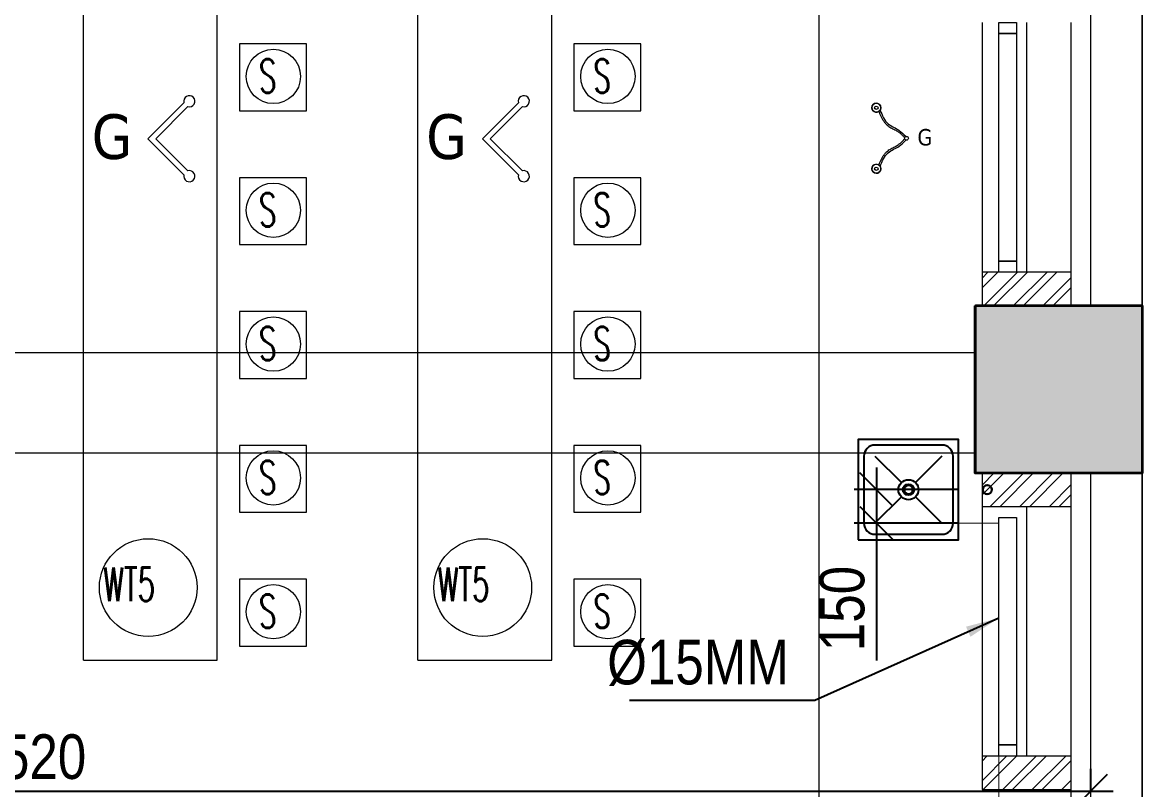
# Model space of a CAD drawing. Header units: inches. Extents: x 5899882 to 5988838, y -468923 to -96891.
# Drawn here: x 5974960 to 5979983, y -309140 to -305700 of the extents above; entities that cross this region are included whole.
import ezdxf

# ---------------------------------------------------------------- set-up
doc = ezdxf.new("R2010")
doc.units = ezdxf.units.IN
doc.header["$MEASUREMENT"] = 0
doc.linetypes.add('1', pattern=[0])
doc.linetypes.add('CONTINOUS', pattern=[0])
doc.layers.get('Defpoints').update_dxf_attribs({"color": 8})
for name, color, linetype in [('0- SLC ARCH LAYOUT', 7, 'Continuous'), ('0- SLC DIMENSION', 7, 'Continuous'), ('0-SLC RCC 2ND. FLOOR', 7, 'Continuous'), ('0-SLC-40 MM Waste water pipe', 3, 'Continuous'), ('0-SLC-DOMESTIC LINE', 5, 'DOMESTIC_LINE'), ('0-SLC-DRAINAGE LINE FOR ETP', 1, 'CONTINOUS'), ('0-SLC-Toilet fixture', 5, 'Continuous')]:
    doc.layers.add(name, color=color, linetype=linetype)
for name, color, linetype, lineweight in [('ARCL-HATCH-B', 8, 'Continuous', 5), ('ARLC-COL', 8, 'Continuous', 30), ('ARLC-DOOR-W', 8, 'Continuous', 5), ('ARLC-ELE0', 8, 'Continuous', 9), ('ARLC-FUR (NOMN)', 8, 'Continuous', 9), ('ARLC-FURN', 8, 'Continuous', 9), ('ARLC-GAS BURNER', 8, 'Continuous', 5), ('ARLC-HATCH-C', 8, 'Continuous', 5), ('ARLC-SINK', 8, 'Continuous', 9), ('ARLC-WALL', 8, 'Continuous', 15)]:
    doc.layers.add(name, color=color, linetype=linetype, lineweight=lineweight)
doc.styles.add('ARIAL', font='tahoma.ttf')
doc.styles.add('RS', font='simplex8.shx', dxfattribs={"width": 0.6, "height": 150})
doc.styles.get("Standard").update_dxf_attribs({"font": 'arial.ttf'})
doc.styles.add('swis cn bt', font='swissc.ttf')
doc.linetypes.add('DOMESTIC_LINE', pattern='A,0.5,-0.2,["DWS",ARIAL,S=0.1,R=0,X=-0.1,Y=-0.05],-0.25', length=0.95)
doc.dimstyles.new('SLC', dxfattribs={"dimtxt": 200, "dimasz": 150, "dimexe": 100, "dimexo": 0, "dimgap": 50, "dimtad": 1, "dimdec": 0, "dimrnd": 5, "dimzin": 1, "dimdsep": 46, "dimtxsty": 'swis cn bt', "dimblk": 'OBLIQUE', "dimcen": 60, "dimdle": 100, "dimclrd": 256, "dimclre": 256, "dimclrt": 256, "dimazin": 0, "dimtfac": 1, "dimtdec": 0, "dimtofl": 0, "dimtmove": 0, "dimatfit": 3, "dimfxl": 0.18, "dimtolj": 1, "dimtzin": 0, "dimarcsym": 0})
pattern_1 = [(45, (-5806111.7, 109613.3), (-66.2912607, 66.2912607), []), (45, (-5806067.505, 109613.3), (-66.2912607, 66.2912607), [])]

# ---------------------------------------------------------------- blocks, each defined once
blk = doc.blocks.new('SINK1')
at = {"color": 0}
for p, q in [((5972703.3, -133859.2), (5972821.5, -133977.3)), ((5972885.1, -133977.3), (5973003.3, -133859.2)), ((5972703.3, -134159.2), (5972821.5, -134041)), ((5972885.1, -134041), (5973003.3, -134159.2))]:
    blk.add_line(p, q, dxfattribs=at)
blk.add_lwpolyline([(5973078.3, -134234.2), (5973078.3, -133784.2), (5972628.3, -133784.2), (5972628.3, -134234.2)], close=True, dxfattribs=at)
blk.add_lwpolyline([(5973053.3, -134159.2), (5973053.3, -133859.2, 0.414214), (5973003.3, -133809.2), (5972703.3, -133809.2, 0.414214), (5972653.3, -133859.2), (5972653.3, -134159.2, 0.414214), (5972703.3, -134209.2), (5973003.3, -134209.2, 0.414214)], format="xyb", close=True, dxfattribs=at)
for radius in [45, 25]:
    blk.add_circle((5972853.3, -134009.2), radius, dxfattribs=at)
blk = doc.blocks.new('GAS BURNER')
at = {"layer": 'ARLC-GAS BURNER'}
for centre, radius in [((5974102.4, -133873.7), 20.1), ((5974102.4, -133873.7), 7.52), ((5974237.5, -134010.6), 8.48), ((5974237.5, -134010.6), 8.48), ((5974102.4, -134147.5), 20.1), ((5974102.4, -134147.5), 7.52)]:
    blk.add_circle(centre, radius, dxfattribs=at)
for centre, start, end in [((5974102.4, -133873.7), 327.0836, 303.1116), ((5974102.4, -134147.5), 56.8884, 32.9164)]:
    blk.add_arc(centre, 20.1, start, end, dxfattribs=at)
for points, knots in [([(5974113.4, -133890.5), (5974112.8, -133888.9), (5974115.8, -133896.6), (5974120.9, -133908.4), (5974125.6, -133918.3), (5974129.9, -133925.9), (5974133.4, -133931.5), (5974137.2, -133937), (5974141.3, -133942.2), (5974145.9, -133947.1), (5974151.7, -133952.6), (5974159, -133958.1), (5974167.7, -133963.4), (5974176.5, -133968.2), (5974185.2, -133972.6), (5974193.4, -133977), (5974200.1, -133981.1), (5974205.5, -133985), (5974210.1, -133988.7), (5974214.6, -133992.7), (5974219.2, -133997.1), (5974223.9, -134001.8), (5974227.3, -134005.2), (5974229, -134007)], [0, 0, 0, 0, 0.738277, 1.476555, 2.214832, 2.583971, 2.95311, 3.322249, 3.691387, 4.060526, 4.429665, 5.003329, 5.576994, 6.150658, 6.724322, 7.297987, 7.871651, 8.267743, 8.663834, 9.059926, 9.456017, 9.852109, 10.248201, 10.248201, 10.248201, 10.248201]), ([(5974119.2, -133884.4), (5974128.7, -133907.7), (5974145.8, -133949.6), (5974202.5, -133969), (5974225.2, -133992.2), (5974234.5, -134001.7)], [0, 0, 0, 0, 88.97169, 160.2268, 209.42552, 209.42552, 209.42552, 209.42552]), ([(5974113.4, -134130.7), (5974112.8, -134132.3), (5974115.8, -134124.6), (5974120.9, -134112.7), (5974125.6, -134102.9), (5974129.9, -134095.2), (5974133.4, -134089.6), (5974137.2, -134084.2), (5974141.3, -134079), (5974145.9, -134074), (5974151.7, -134068.6), (5974159, -134063.1), (5974167.7, -134057.7), (5974176.5, -134053), (5974185.2, -134048.5), (5974193.4, -134044.2), (5974200.1, -134040.1), (5974205.5, -134036.2), (5974210.1, -134032.5), (5974214.6, -134028.5), (5974219.2, -134024.1), (5974223.9, -134019.3), (5974227.3, -134015.9), (5974229, -134014.1)], [0, 0, 0, 0, 0.738277, 1.476555, 2.214832, 2.583971, 2.95311, 3.322249, 3.691387, 4.060526, 4.429665, 5.003329, 5.576994, 6.150658, 6.724322, 7.297987, 7.871651, 8.267743, 8.663834, 9.059926, 9.456017, 9.852109, 10.248201, 10.248201, 10.248201, 10.248201]), ([(5974119.2, -134136.8), (5974128.7, -134113.5), (5974145.8, -134071.6), (5974202.5, -134052.2), (5974225.2, -134029), (5974234.5, -134019.5)], [0, 0, 0, 0, 88.97169, 160.2268, 209.42552, 209.42552, 209.42552, 209.42552])]:
    blk.add_open_spline(points, degree=3, knots=knots, dxfattribs=at)
at = {"layer": 'ARLC-GAS BURNER', "insert": (5974320.2, -134006.7), "char_height": 73.57, "attachment_point": 5, "style": 'ARIAL'}
blk.add_mtext('\\A1;G', dxfattribs=at)
blk = doc.blocks.new('GAS')
at = {"layer": 'ARLC-GAS BURNER'}
for points in [[(5808683.2, -109247.1), (5808674.4, -109238.2), (5808835.9, -109076.8)], [(5808853.6, -109382), (5808709.8, -109238.2), (5808853.6, -109094.5)], [(5808683.2, -109229.4), (5808674.4, -109238.2), (5808835.9, -109399.7)]]:
    blk.add_lwpolyline(points, dxfattribs=at)
for centre, start, end in [((5808860, -109070.3), 255, 195), ((5808860, -109406.2), 165, 105)]:
    blk.add_arc(centre, 25, start, end, dxfattribs=at)
at = {"layer": 'ARLC-GAS BURNER', "insert": (5808513.5, -109230.7), "char_height": 200, "attachment_point": 5, "style": 'ARIAL'}
blk.add_mtext('\\A1;G', dxfattribs=at)
blk = doc.blocks.new('A$C3DAD2E9A')
at = {"layer": 'ARCL-HATCH-B'}
h = blk.add_hatch(dxfattribs=at)
h.set_pattern_fill('ANSI32', color=256, scale=250)
h.set_pattern_definition(pattern_1)
h.paths.add_polyline_path([(34477.2, -32773.5), (34077.2, -32773.5), (34077.2, -32923.5), (34477.2, -32923.5)])
h = blk.add_hatch(dxfattribs=at)
h.set_pattern_fill('ANSI32', color=256, scale=250)
h.set_pattern_definition(pattern_1)
h.paths.add_polyline_path([(34477.2, -33673.5), (34077.2, -33673.5), (34077.2, -33823.5), (34477.2, -33823.5)])
h = blk.add_hatch(dxfattribs=at)
h.set_pattern_fill('ANSI32', color=256, scale=250)
h.set_pattern_definition(pattern_1)
h.paths.add_polyline_path([(34477.2, -34943.5), (34077.2, -34943.5), (34077.2, -35093.5), (34477.2, -35093.5)])
at = {"layer": 'ARLC-HATCH-C', "ltscale": 0.1}
blk.add_hatch(color=256, dxfattribs=at).paths.add_polyline_path([(34047.2, -32923.5), (34047.2, -33673.5), (34797.2, -33673.5), (34797.2, -32923.5)])
at = {"layer": 'ARLC-COL'}
blk.add_lwpolyline([(34797.2, -32923.5), (34047.2, -32923.5), (34047.2, -33673.5), (34797.2, -33673.5)], close=True, dxfattribs=at)
at = {"layer": 'ARLC-DOOR-W'}
for points in [[(34232.2, -31653.5), (34232.2, -31703.5), (34152.2, -31703.5), (34152.2, -31653.5)], [(34152.2, -31703.5), (34232.2, -31703.5), (34232.2, -32723.5), (34152.2, -32723.5)], [(34232.2, -32723.5), (34232.2, -32773.5), (34152.2, -32773.5), (34152.2, -32723.5)], [(34152.2, -33873.5), (34232.2, -33873.5), (34232.2, -34893.5), (34152.2, -34893.5)], [(34232.2, -34893.5), (34232.2, -34943.5), (34152.2, -34943.5), (34152.2, -34893.5)]]:
    blk.add_lwpolyline(points, close=True, dxfattribs=at)
at = {"layer": 'ARLC-ELE0'}
for p, q in [((34797.2, -32923.5), (34797.2, -26773.5)), ((34797.2, -32925), (34797.2, -26775)), ((34797.2, -39823.5), (34797.2, -33673.5)), ((34797.2, -39825), (34797.2, -33675))]:
    blk.add_line(p, q, dxfattribs=at)
at = {"layer": 'ARLC-ELE0', "ltscale": 0.006}
for p, q in [((34077.2, -31653.5), (34077.2, -32773.5)), ((34477.2, -32773.5), (34477.2, -31653.5)), ((34077.2, -33823.5), (34077.2, -34943.5)), ((34477.2, -34943.5), (34477.2, -33823.5)), ((34477.2, -38403.5), (34477.2, -35093.5))]:
    blk.add_line(p, q, dxfattribs=at)
at = {"layer": 'ARLC-FUR (NOMN)'}
for centre, radius in [((30899.1, -31895.9), 121.8), ((32399.1, -31895.9), 121.8), ((30899.1, -32495.9), 121.8), ((32399.1, -32495.9), 121.8), ((30899.1, -33095.9), 121.8), ((32399.1, -33095.9), 121.8), ((30899.1, -33695.9), 121.8), ((32399.1, -33695.9), 121.8), ((30337.9, -34187.7), 219.2), ((31837.9, -34187.7), 219.2), ((30899.1, -34295.9), 121.8), ((32399.1, -34295.9), 121.8)]:
    blk.add_circle(centre, radius, dxfattribs=at)
at = {"layer": 'ARLC-FURN'}
for p, q in [((30047.2, -34512.5), (30047.2, -29900)), ((30647.2, -34512.5), (30647.2, -29900)), ((31547.2, -34512.5), (31547.2, -29900)), ((32147.2, -34512.5), (32147.2, -29900)), ((33347.2, -39825), (33347.2, -29900)), ((30047.2, -34512.5), (30647.2, -34512.5)), ((31547.2, -34512.5), (32147.2, -34512.5))]:
    blk.add_line(p, q, dxfattribs=at)
for points in [[(30747.2, -32050), (31047.2, -32050), (31047.2, -31750), (30747.2, -31750)], [(32247.2, -32050), (32547.2, -32050), (32547.2, -31750), (32247.2, -31750)], [(30747.2, -32650), (31047.2, -32650), (31047.2, -32350), (30747.2, -32350)], [(32247.2, -32650), (32547.2, -32650), (32547.2, -32350), (32247.2, -32350)], [(30747.2, -33250), (31047.2, -33250), (31047.2, -32950), (30747.2, -32950)], [(32247.2, -33250), (32547.2, -33250), (32547.2, -32950), (32247.2, -32950)], [(30747.2, -33850), (31047.2, -33850), (31047.2, -33550), (30747.2, -33550)], [(32247.2, -33850), (32547.2, -33850), (32547.2, -33550), (32247.2, -33550)], [(30747.2, -34450), (31047.2, -34450), (31047.2, -34150), (30747.2, -34150)], [(32247.2, -34450), (32547.2, -34450), (32547.2, -34150), (32247.2, -34150)]]:
    blk.add_lwpolyline(points, close=True, dxfattribs=at)
at = {"layer": 'ARLC-WALL', "ltscale": 0.005}
for p, q in [((34277.2, -31653.5), (34277.2, -32773.5)), ((34277.2, -33823.5), (34277.2, -34943.5))]:
    blk.add_line(p, q, dxfattribs=at)
at = {"layer": 'ARLC-WALL'}
for points in [[(34477.2, -32773.5), (34077.2, -32773.5), (34077.2, -32923.5), (34477.2, -32923.5)], [(34477.2, -33673.5), (34077.2, -33673.5), (34077.2, -33823.5), (34477.2, -33823.5)], [(34477.2, -34943.5), (34077.2, -34943.5), (34077.2, -35093.5), (34477.2, -35093.5)]]:
    blk.add_lwpolyline(points, close=True, dxfattribs=at)
at = {"layer": 'ARLC-GAS BURNER'}
for name, p in [('GAS', (-5778337.8, 77063.2)), ('GAS', (-5776837.8, 77063.2)), ('GAS BURNER', (-5940499.3, 101837.6))]:
    blk.add_blockref(name, p, dxfattribs=at)
at = {"layer": 'ARLC-SINK', "rotation": 270}
blk.add_blockref('SINK1', (167756.4, 5939104.5), dxfattribs=at)
at = {"layer": 'ARLC-FUR (NOMN)', "style": 'RS', "width": 0.6}
for s, p in [('S ', (30834.9, -31968.7)), ('S ', (32334.9, -31968.7)), ('S ', (30834.9, -32568.7)), ('S ', (32334.9, -32568.7)), ('S ', (30834.9, -33168.7)), ('S ', (32334.9, -33168.7)), ('S ', (30834.9, -33768.7)), ('S ', (32334.9, -33768.7)), ('WT5', (30136.5, -34248.2)), ('WT5', (31636.5, -34248.2)), ('S ', (30834.9, -34368.7)), ('S ', (32334.9, -34368.7))]:
    blk.add_text(s, height=150, dxfattribs=at).set_placement(p)
blk = doc.blocks.new('A$C77C3199A')
at = {"layer": 'ARLC-HATCH-C', "ltscale": 0.1}
blk.add_hatch(color=0, dxfattribs=at).paths.add_polyline_path([(34045, -32925), (34045, -33675), (34795, -33675), (34795, -32925)])
at = {"layer": 'ARLC-COL', "color": 0}
blk.add_lwpolyline([(34795, -32925), (34045, -32925), (34045, -33675), (34795, -33675)], close=True, dxfattribs=at)
at = {"layer": 'ARLC-WALL', "color": 30}
for p, q in [((34565, -32925), (34565, -26775)), ((34795, -32925), (34795, -26775)), ((34045, -33135), (25045, -33135)), ((34045, -33585), (25045, -33585)), ((34565, -39825), (34565, -33675)), ((34795, -39825), (34795, -33675))]:
    blk.add_line(p, q, dxfattribs=at)
blk = doc.blocks.new('_OBLIQUE')
at = {"color": 0, "linetype": 'ByBlock'}
blk.add_line((-0.5, -0.5), (0.5, 0.5), dxfattribs=at)
blk = doc.blocks.new('*D545')
at = {"layer": '0- SLC DIMENSION', "lineweight": -2, "transparency": 16777216}
for p, q in [((5978789.5, -307695.1), (5978789.5, -307945.4)), ((5979158.3, -307795.1), (5978689.5, -307795.1)), ((5979158.3, -307945.4), (5978689.5, -307945.4)), ((5978789.5, -307945.4), (5978789.5, -308560.6))]:
    blk.add_line(p, q, dxfattribs=at)
at = {"layer": 'Defpoints', "color": 0, "transparency": 16777216}
for p in [(5979158.3, -307795.1), (5978789.5, -307945.4), (5979158.3, -307945.4)]:
    blk.add_point(p, dxfattribs=at)
at = {"layer": '0- SLC DIMENSION', "lineweight": -2, "transparency": 16777216, "xscale": 150, "yscale": 150, "zscale": 150}
for p, rotation in [((5978789.5, -307795.1), 90), ((5978789.5, -307945.4), 270)]:
    blk.add_blockref('_OBLIQUE', p, dxfattribs=dict(at, rotation=rotation))
at = {"layer": '0- SLC DIMENSION', "transparency": 16777216, "insert": (5978636.8, -308328), "char_height": 200, "attachment_point": 5, "rotation": 90, "style": 'swis cn bt'}
blk.add_mtext('\\A1;150', dxfattribs=at)
blk = doc.blocks.new('*D793')
at = {"layer": '0-SLC-DRAINAGE LINE FOR ETP', "lineweight": -2}
for p, q in [((5970231.1, -309146.6), (5970231.1, -309046.4)), ((5979751.1, -309146.6), (5979751.1, -309046.4)), ((5970131.1, -309146.4), (5979851.1, -309146.4))]:
    blk.add_line(p, q, dxfattribs=at)
at = {"layer": 'Defpoints', "color": 0}
for p in [(5979751.1, -309146.4), (5970231.1, -309244.9), (5979751.1, -309244.9)]:
    blk.add_point(p, dxfattribs=at)
at = {"layer": '0-SLC-DRAINAGE LINE FOR ETP', "lineweight": -2, "xscale": 150, "yscale": 150, "zscale": 150, "rotation": 180}
blk.add_blockref('_OBLIQUE', (5970231.1, -309146.4), dxfattribs=at)
at = {"layer": '0-SLC-DRAINAGE LINE FOR ETP', "lineweight": -2, "xscale": 150, "yscale": 150, "zscale": 150}
blk.add_blockref('_OBLIQUE', (5979751.1, -309146.4), dxfattribs=at)
at = {"layer": '0-SLC-DRAINAGE LINE FOR ETP', "insert": (5974991.1, -308993.6), "char_height": 200, "attachment_point": 5, "style": 'swis cn bt'}
blk.add_mtext('\\A1;9520', dxfattribs=at)

msp = doc.modelspace()

# ---------------------------------------------------------------- block references
at = {"layer": '0- SLC ARCH LAYOUT'}
msp.add_blockref('A$C3DAD2E9A', (5945186.1, -274046.5), dxfattribs=at)

# ---------------------------------------------------------------- next in the draw order: linework, layer by layer
at = {"layer": '0-SLC-40 MM Waste water pipe', "lineweight": 30}
for centre in [(5978933.3, -307795.4), (5979286.8, -307795)]:
    msp.add_circle(centre, 20, dxfattribs=at)
at = {"layer": '0-SLC-DOMESTIC LINE', "color": 5, "linetype": '1', "const_width": 5}
for points in [[(5972708.6, -313831.2), (5979338.3, -313831.2), (5979338.3, -307945.4)], [(5979158.3, -307945.4), (5979338.3, -307945.4)]]:
    msp.add_lwpolyline(points, dxfattribs=at)

# ---------------------------------------------------------------- next in the draw order: block references
at = {"layer": '0-SLC RCC 2ND. FLOOR'}
msp.add_blockref('A$C77C3199A', (5945186.1, -274046.5), dxfattribs=at)
at = {"layer": '0-SLC-Toilet fixture', "color": 140, "rotation": 270}
msp.add_blockref('SINK1', (6112942.4, 5665057.9), dxfattribs=at)

# ---------------------------------------------------------------- next in the draw order: texts
at = {"layer": '0-SLC-DOMESTIC LINE', "linetype": '1', "insert": (5978397, -308468.4), "char_height": 200, "width": 687.595, "attachment_point": 3}
msp.add_mtext('{\\fSwis721 Cn BT|b0|i0|c0|p34;%%C15MM}', dxfattribs=at)

# ---------------------------------------------------------------- next in the draw order: dimensions: what is measured, and where the dimension line sits
at = {"layer": '0- SLC DIMENSION', "color": 1}
dim = msp.add_linear_dim(base=(5978789.5, -307945.4), p1=(5979158.3, -307795.1), p2=(5979158.3, -307945.4), angle=90, dimstyle='SLC', dxfattribs=at)
dim.commit()
dim.dimension.update_dxf_attribs({"geometry": '*D545', "text_midpoint": (5978789.5, -308328), "dimtype": 160})
at = {"layer": '0-SLC-DRAINAGE LINE FOR ETP', "color": 1}
dim = msp.add_linear_dim(base=(5979751.1, -309146.4), p1=(5970231.1, -309244.9), p2=(5979751.1, -309244.9), dimstyle='SLC', override={"dimfxlon": 1}, dxfattribs=at)
dim.commit()
dim.dimension.update_dxf_attribs({"geometry": '*D793', "text_midpoint": (5974991.1, -308993.6)})

# ---------------------------------------------------------------- next in the draw order: leaders
at = {"layer": '0-SLC-DOMESTIC LINE', "linetype": '1'}
msp.add_leader([(5979338.3, -308370.9), (5978513.6, -308739.9), (5977682.4, -308739.9)], dimstyle='SLC', override={"dimgap": 50, "dimtad": 0, "dimfxlon": 1}, dxfattribs=at)

doc.saveas('drawing.dxf')
